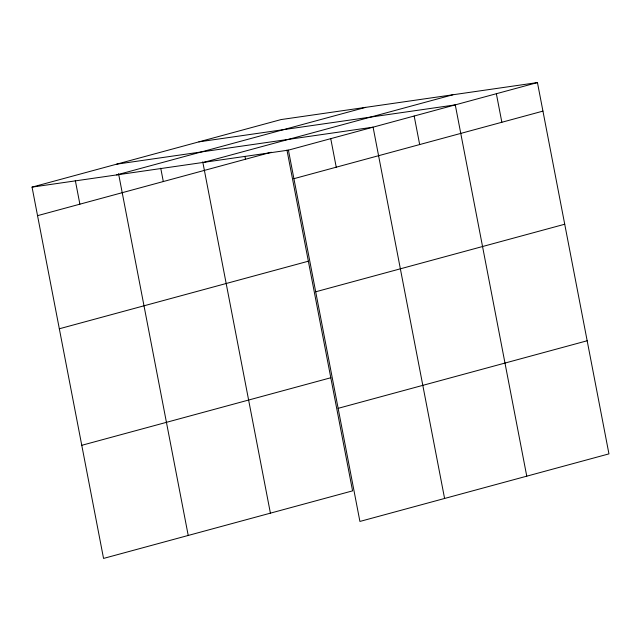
<?xml version="1.0" encoding="UTF-8"?>
<svg xmlns="http://www.w3.org/2000/svg" width="641" height="641" viewBox="0 0 641 641"><rect width="100%" height="100%" fill="white"/><g stroke="black" fill="none" stroke-linecap="round" stroke-linejoin="round"><path stroke-width="0.96" d="M286.96 150.05L352.582 490.862L103.554 558.423L32.05 187.124L281.087 119.563L537.446 82.577L608.95 453.876L359.913 521.437L288.418 150.138L537.446 82.577M116.654 174.921L365.682 107.359M203.814 162.349L452.85 94.78M37.547 215.664L271.287 152.246M293.907 178.679L542.943 111.117M59.325 328.777L308.361 261.207M315.692 291.791L564.729 224.23M81.768 445.311L330.804 377.749M338.136 408.333L587.172 340.764M198.902 141.853L455.27 104.876L526.766 476.175M116.718 164.152L373.086 127.166L444.59 498.466M32.05 187.124L288.418 150.138M496.358 93.722L501.855 122.263M414.174 116.021L419.671 144.562M330.748 138.656L336.245 167.197M244.942 156.396L245.487 159.248M202.748 161.836L270.406 513.153M160.747 168.222L163.311 181.539M118.553 173.663L188.222 535.451M75.301 180.393L79.885 204.175"/></g></svg>
